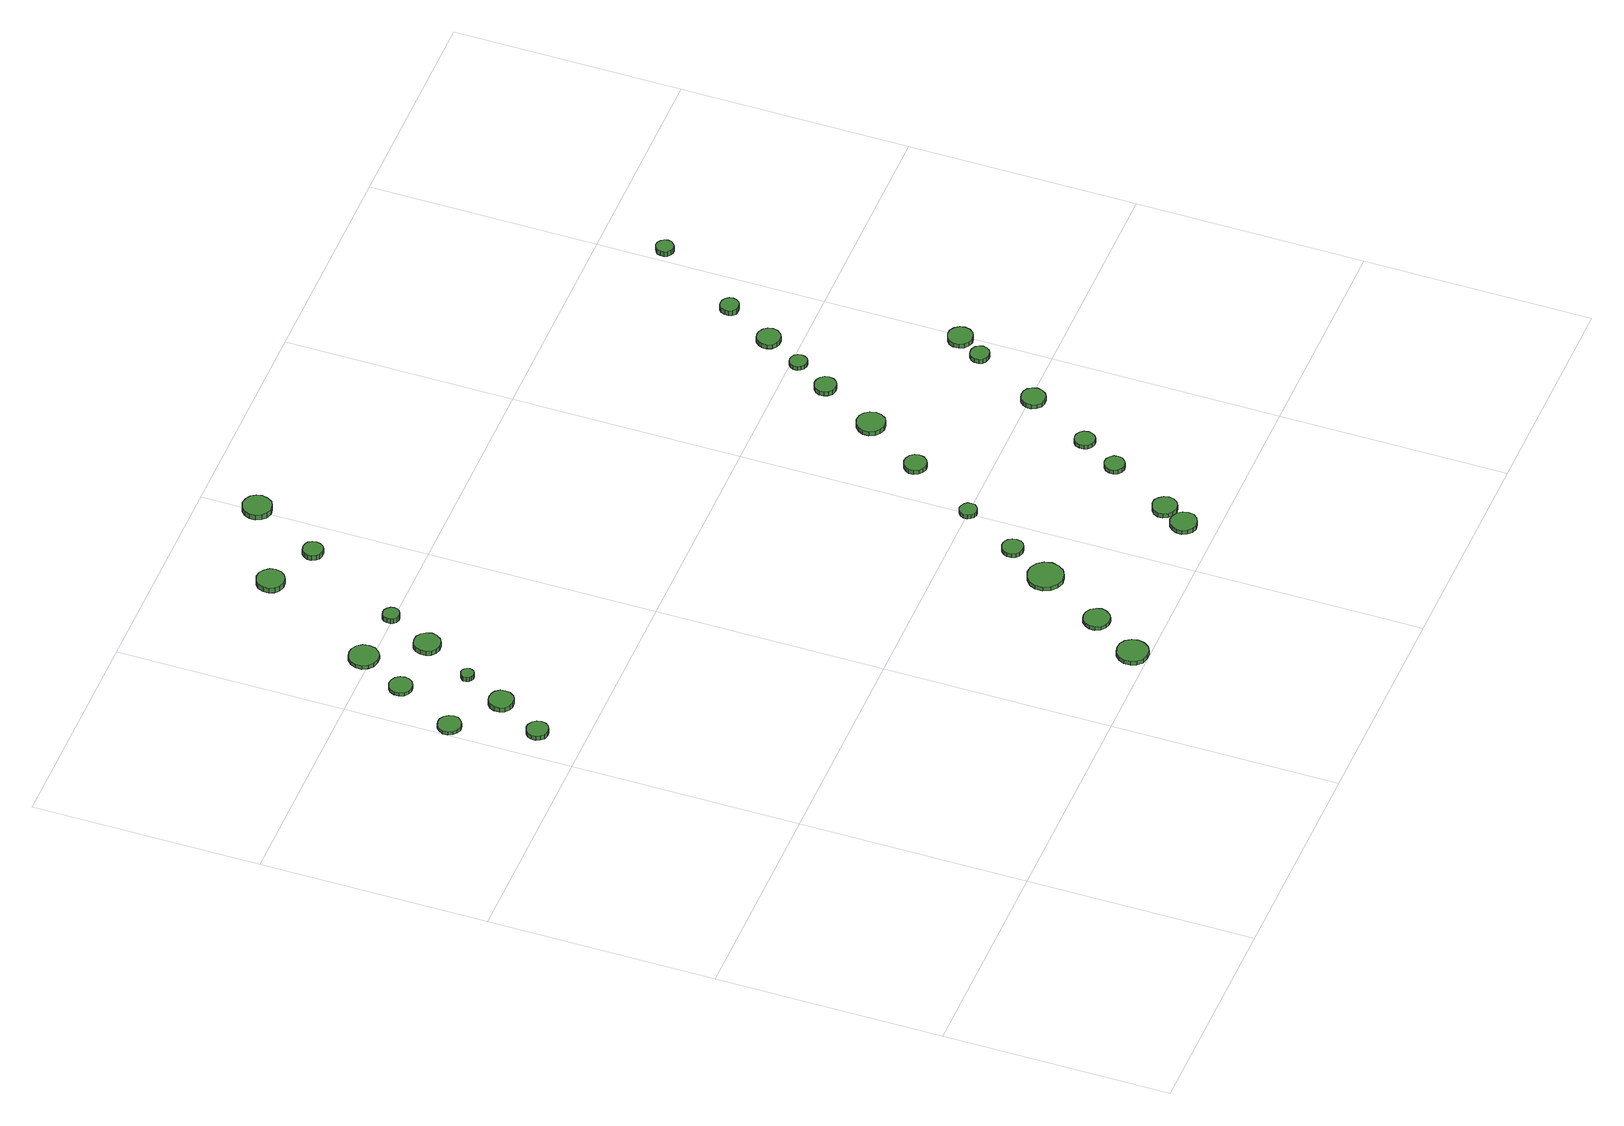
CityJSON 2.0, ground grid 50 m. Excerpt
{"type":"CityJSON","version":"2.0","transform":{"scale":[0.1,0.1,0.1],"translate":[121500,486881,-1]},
"CityObjects":{
"tree1":{"type":"SolitaryVegetationObject","attributes":{"function":"something"},"geometry":[{"type":"MultiSurface","lod":"1","boundaries":[[[0,1,2,3,4,5,6,7,8,9,10,11,12,13,14]],[[15,16,17,18,19,20,21,22,23,24,25,26,27,28,29]],[[0,29,28,1]],[[1,28,27,2]],[[2,27,26,3]],[[3,26,25,4]],[[4,25,24,5]],[[5,24,23,6]],[[6,23,22,7]],[[7,22,21,8]],[[8,21,20,9]],[[9,20,19,10]],[[10,19,18,11]],[[11,18,17,12]],[[12,17,16,13]],[[13,16,15,14]],[[14,15,29,0]]]}]},
"tree2":{"type":"SolitaryVegetationObject","attributes":{"function":"something"},"geometry":[{"type":"MultiSurface","lod":"1","boundaries":[[[30,31,32,33,34,35,36,37,38,39,40,41,42,43,44]],[[45,46,47,48,49,50,51,52,53,54,55,56,57,58,59]],[[30,59,58,31]],[[31,58,57,32]],[[32,57,56,33]],[[33,56,55,34]],[[34,55,54,35]],[[35,54,53,36]],[[36,53,52,37]],[[37,52,51,38]],[[38,51,50,39]],[[39,50,49,40]],[[40,49,48,41]],[[41,48,47,42]],[[42,47,46,43]],[[43,46,45,44]],[[44,45,59,30]]]}]},
"tree3":{"type":"SolitaryVegetationObject","attributes":{"function":"something"},"geometry":[{"type":"MultiSurface","lod":"1","boundaries":[[[60,61,62,63,64,65,66,67,68,69,70,71,72,73,74]],[[75,76,77,78,79,80,81,82,83,84,85,86,87,88,89]],[[60,89,88,61]],[[61,88,87,62]],[[62,87,86,63]],[[63,86,85,64]],[[64,85,84,65]],[[65,84,83,66]],[[66,83,82,67]],[[67,82,81,68]],[[68,81,80,69]],[[69,80,79,70]],[[70,79,78,71]],[[71,78,77,72]],[[72,77,76,73]],[[73,76,75,74]],[[74,75,89,60]]]}]},
"tree4":{"type":"SolitaryVegetationObject","attributes":{"function":"something"},"geometry":[{"type":"MultiSurface","lod":"1","boundaries":[[[90,91,92,93,94,95,96,97,98,99,100,101,102,103,104]],[[105,106,107,108,109,110,111,112,113,114,115,116,117,118,119]],[[90,119,118,91]],[[91,118,117,92]],[[92,117,116,93]],[[93,116,115,94]],[[94,115,114,95]],[[95,114,113,96]],[[96,113,112,97]],[[97,112,111,98]],[[98,111,110,99]],[[99,110,109,100]],[[100,109,108,101]],[[101,108,107,102]],[[102,107,106,103]],[[103,106,105,104]],[[104,105,119,90]]]}]},
"tree5":{"type":"SolitaryVegetationObject","attributes":{"function":"something"},"geometry":[{"type":"MultiSurface","lod":"1","boundaries":[[[120,121,122,123,124,125,126,127,128,129,130,131,132,133,134]],[[135,136,137,138,139,140,141,142,143,144,145,146,147,148,149]],[[120,149,148,121]],[[121,148,147,122]],[[122,147,146,123]],[[123,146,145,124]],[[124,145,144,125]],[[125,144,143,126]],[[126,143,142,127]],[[127,142,141,128]],[[128,141,140,129]],[[129,140,139,130]],[[130,139,138,131]],[[131,138,137,132]],[[132,137,136,133]],[[133,136,135,134]],[[134,135,149,120]]]}]},
"tree6":{"type":"SolitaryVegetationObject","attributes":{"function":"something"},"geometry":[{"type":"MultiSurface","lod":"1","boundaries":[[[150,151,152,153,154,155,156,157,158,159,160,161,162,163,164]],[[165,166,167,168,169,170,171,172,173,174,175,176,177,178,179]],[[150,179,178,151]],[[151,178,177,152]],[[152,177,176,153]],[[153,176,175,154]],[[154,175,174,155]],[[155,174,173,156]],[[156,173,172,157]],[[157,172,171,158]],[[158,171,170,159]],[[159,170,169,160]],[[160,169,168,161]],[[161,168,167,162]],[[162,167,166,163]],[[163,166,165,164]],[[164,165,179,150]]]}]},
"tree7":{"type":"SolitaryVegetationObject","attributes":{"function":"something"},"geometry":[{"type":"MultiSurface","lod":"1","boundaries":[[[180,181,182,183,184,185,186,187,188,189,190,191,192,193,194]],[[195,196,197,198,199,200,201,202,203,204,205,206,207,208,209]],[[180,209,208,181]],[[181,208,207,182]],[[182,207,206,183]],[[183,206,205,184]],[[184,205,204,185]],[[185,204,203,186]],[[186,203,202,187]],[[187,202,201,188]],[[188,201,200,189]],[[189,200,199,190]],[[190,199,198,191]],[[191,198,197,192]],[[192,197,196,193]],[[193,196,195,194]],[[194,195,209,180]]]}]},
"tree8":{"type":"SolitaryVegetationObject","attributes":{"function":"something"},"geometry":[{"type":"MultiSurface","lod":"1","boundaries":[[[210,211,212,213,214,215,216,217,218,219,220,221,222,223,224]],[[225,226,227,228,229,230,231,232,233,234,235,236,237,238,239]],[[210,239,238,211]],[[211,238,237,212]],[[212,237,236,213]],[[213,236,235,214]],[[214,235,234,215]],[[215,234,233,216]],[[216,233,232,217]],[[217,232,231,218]],[[218,231,230,219]],[[219,230,229,220]],[[220,229,228,221]],[[221,228,227,222]],[[222,227,226,223]],[[223,226,225,224]],[[224,225,239,210]]]}]},
"tree9":{"type":"SolitaryVegetationObject","attributes":{"function":"something"},"geometry":[{"type":"MultiSurface","lod":"1","boundaries":[[[240,241,242,243,244,245,246,247,248,249,250,251,252,253,254]],[[255,256,257,258,259,260,261,262,263,264,265,266,267,268,269]],[[240,269,268,241]],[[241,268,267,242]],[[242,267,266,243]],[[243,266,265,244]],[[244,265,264,245]],[[245,264,263,246]],[[246,263,262,247]],[[247,262,261,248]],[[248,261,260,249]],[[249,260,259,250]],[[250,259,258,251]],[[251,258,257,252]],[[252,257,256,253]],[[253,256,255,254]],[[254,255,269,240]]]}]},
"tree10":{"type":"SolitaryVegetationObject","attributes":{"function":"something"},"geometry":[{"type":"MultiSurface","lod":"1","boundaries":[[[270,271,272,273,274,275,276,277,278,279,280,281,282,283,284]],[[285,286,287,288,289,290,291,292,293,294,295,296,297,298,299]],[[270,299,298,271]],[[271,298,297,272]],[[272,297,296,273]],[[273,296,295,274]],[[274,295,294,275]],[[275,294,293,276]],[[276,293,292,277]],[[277,292,291,278]],[[278,291,290,279]],[[279,290,289,280]],[[280,289,288,281]],[[281,288,287,282]],[[282,287,286,283]],[[283,286,285,284]],[[284,285,299,270]]]}]},
"tree11":{"type":"SolitaryVegetationObject","attributes":{"function":"something"},"geometry":[{"type":"MultiSurface","lod":"1","boundaries":[[[300,301,302,303,304,305,306,307,308,309,310,311,312,313,314]],[[315,316,317,318,319,320,321,322,323,324,325,326,327,328,329]],[[300,329,328,301]],[[301,328,327,302]],[[302,327,326,303]],[[303,326,325,304]],[[304,325,324,305]],[[305,324,323,306]],[[306,323,322,307]],[[307,322,321,308]],[[308,321,320,309]],[[309,320,319,310]],[[310,319,318,311]],[[311,318,317,312]],[[312,317,316,313]],[[313,316,315,314]],[[314,315,329,300]]]}]},
"tree12":{"type":"SolitaryVegetationObject","attributes":{"function":"something"},"geometry":[{"type":"MultiSurface","lod":"1","boundaries":[[[330,331,332,333,334,335,336,337,338,339,340,341,342,343,344]],[[345,346,347,348,349,350,351,352,353,354,355,356,357,358,359]],[[330,359,358,331]],[[331,358,357,332]],[[332,357,356,333]],[[333,356,355,334]],[[334,355,354,335]],[[335,354,353,336]],[[336,353,352,337]],[[337,352,351,338]],[[338,351,350,339]],[[339,350,349,340]],[[340,349,348,341]],[[341,348,347,342]],[[342,347,346,343]],[[343,346,345,344]],[[344,345,359,330]]]}]},
"tree13":{"type":"SolitaryVegetationObject","attributes":{"function":"something"},"geometry":[{"type":"MultiSurface","lod":"1","boundaries":[[[360,361,362,363,364,365,366,367,368,369,370,371,372,373,374]],[[375,376,377,378,379,380,381,382,383,384,385,386,387,388,389]],[[360,389,388,361]],[[361,388,387,362]],[[362,387,386,363]],[[363,386,385,364]],[[364,385,384,365]],[[365,384,383,366]],[[366,383,382,367]],[[367,382,381,368]],[[368,381,380,369]],[[369,380,379,370]],[[370,379,378,371]],[[371,378,377,372]],[[372,377,376,373]],[[373,376,375,374]],[[374,375,389,360]]]}]},
"tree14":{"type":"SolitaryVegetationObject","attributes":{"function":"something"},"geometry":[{"type":"MultiSurface","lod":"1","boundaries":[[[390,391,392,393,394,395,396,397,398,399,400,401,402,403,404]],[[405,406,407,408,409,410,411,412,413,414,415,416,417,418,419]],[[390,419,418,391]],[[391,418,417,392]],[[392,417,416,393]],[[393,416,415,394]],[[394,415,414,395]],[[395,414,413,396]],[[396,413,412,397]],[[397,412,411,398]],[[398,411,410,399]],[[399,410,409,400]],[[400,409,408,401]],[[401,408,407,402]],[[402,407,406,403]],[[403,406,405,404]],[[404,405,419,390]]]}]},
"tree15":{"type":"SolitaryVegetationObject","attributes":{"function":"something"},"geometry":[{"type":"MultiSurface","lod":"1","boundaries":[[[420,421,422,423,424,425,426,427,428,429,430,431,432,433,434]],[[435,436,437,438,439,440,441,442,443,444,445,446,447,448,449]],[[420,449,448,421]],[[421,448,447,422]],[[422,447,446,423]],[[423,446,445,424]],[[424,445,444,425]],[[425,444,443,426]],[[426,443,442,427]],[[427,442,441,428]],[[428,441,440,429]],[[429,440,439,430]],[[430,439,438,431]],[[431,438,437,432]],[[432,437,436,433]],[[433,436,435,434]],[[434,435,449,420]]]}]},
"tree16":{"type":"SolitaryVegetationObject","attributes":{"function":"something"},"geometry":[{"type":"MultiSurface","lod":"1","boundaries":[[[450,451,452,453,454,455,456,457,458,459,460,461,462,463,464]],[[465,466,467,468,469,470,471,472,473,474,475,476,477,478,479]],[[450,479,478,451]],[[451,478,477,452]],[[452,477,476,453]],[[453,476,475,454]],[[454,475,474,455]],[[455,474,473,456]],[[456,473,472,457]],[[457,472,471,458]],[[458,471,470,459]],[[459,470,469,460]],[[460,469,468,461]],[[461,468,467,462]],[[462,467,466,463]],[[463,466,465,464]],[[464,465,479,450]]]}]},
"tree17":{"type":"SolitaryVegetationObject","attributes":{"function":"something"},"geometry":[{"type":"MultiSurface","lod":"1","boundaries":[[[480,481,482,483,484,485,486,487,488,489,490,491,492,493,494]],[[495,496,497,498,499,500,501,502,503,504,505,506,507,508,509]],[[480,509,508,481]],[[481,508,507,482]],[[482,507,506,483]],[[483,506,505,484]],[[484,505,504,485]],[[485,504,503,486]],[[486,503,502,487]],[[487,502,501,488]],[[488,501,500,489]],[[489,500,499,490]],[[490,499,498,491]],[[491,498,497,492]],[[492,497,496,493]],[[493,496,495,494]],[[494,495,509,480]]]}]},
"tree18":{"type":"SolitaryVegetationObject","attributes":{"function":"something"},"geometry":[{"type":"MultiSurface","lod":"1","boundaries":[[[510,511,512,513,514,515,516,517,518,519,520,521,522,523,524]],[[525,526,527,528,529,530,531,532,533,534,535,536,537,538,539]],[[510,539,538,511]],[[511,538,537,512]],[[512,537,536,513]],[[513,536,535,514]],[[514,535,534,515]],[[515,534,533,516]],[[516,533,532,517]],[[517,532,531,518]],[[518,531,530,519]],[[519,530,529,520]],[[520,529,528,521]],[[521,528,527,522]],[[522,527,526,523]],[[523,526,525,524]],[[524,525,539,510]]]}]},
"tree19":{"type":"SolitaryVegetationObject","attributes":{"function":"something"},"geometry":[{"type":"MultiSurface","lod":"1","boundaries":[[[540,541,542,543,544,545,546,547,548,549,550,551,552,553,554]],[[555,556,557,558,559,560,561,562,563,564,565,566,567,568,569]],[[540,569,568,541]],[[541,568,567,542]],[[542,567,566,543]],[[543,566,565,544]],[[544,565,564,545]],[[545,564,563,546]],[[546,563,562,547]],[[547,562,561,548]],[[548,561,560,549]],[[549,560,559,550]],[[550,559,558,551]],[[551,558,557,552]],[[552,557,556,553]],[[553,556,555,554]],[[554,555,569,540]]]}]},
"tree20":{"type":"SolitaryVegetationObject","attributes":{"function":"something"},"geometry":[{"type":"MultiSurface","lod":"1","boundaries":[[[570,571,572,573,574,575,576,577,578,579,580,581,582,583,584]],[[585,586,587,588,589,590,591,592,593,594,595,596,597,598,599]],[[570,599,598,571]],[[571,598,597,572]],[[572,597,596,573]],[[573,596,595,574]],[[574,595,594,575]],[[575,594,593,576]],[[576,593,592,577]],[[577,592,591,578]],[[578,591,590,579]],[[579,590,589,580]],[[580,589,588,581]],[[581,588,587,582]],[[582,587,586,583]],[[583,586,585,584]],[[584,585,599,570]]]}]},
"tree21":{"type":"SolitaryVegetationObject","attributes":{"function":"something"},"geometry":[{"type":"MultiSurface","lod":"1","boundaries":[[[600,601,602,603,604,605,606,607,608,609,610,611,612,613,614]],[[615,616,617,618,619,620,621,622,623,624,625,626,627,628,629]],[[600,629,628,601]],[[601,628,627,602]],[[602,627,626,603]],[[603,626,625,604]],[[604,625,624,605]],[[605,624,623,606]],[[606,623,622,607]],[[607,622,621,608]],[[608,621,620,609]],[[609,620,619,610]],[[610,619,618,611]],[[611,618,617,612]],[[612,617,616,613]],[[613,616,615,614]],[[614,615,629,600]]]}]},
"tree22":{"type":"SolitaryVegetationObject","attributes":{"function":"something"},"geometry":[{"type":"MultiSurface","lod":"1","boundaries":[[[630,631,632,633,634,635,636,637,638,639,640,641,642,643,644]],[[645,646,647,648,649,650,651,652,653,654,655,656,657,658,659]],[[630,659,658,631]],[[631,658,657,632]],[[632,657,656,633]],[[633,656,655,634]],[[634,655,654,635]],[[635,654,653,636]],[[636,653,652,637]],[[637,652,651,638]],[[638,651,650,639]],[[639,650,649,640]],[[640,649,648,641]],[[641,648,647,642]],[[642,647,646,643]],[[643,646,645,644]],[[644,645,659,630]]]}]},
"tree23":{"type":"SolitaryVegetationObject","attributes":{"function":"something"},"geometry":[{"type":"MultiSurface","lod":"1","boundaries":[[[660,661,662,663,664,665,666,667,668,669,670,671,672,673,674]],[[675,676,677,678,679,680,681,682,683,684,685,686,687,688,689]],[[660,689,688,661]],[[661,688,687,662]],[[662,687,686,663]],[[663,686,685,664]],[[664,685,684,665]],[[665,684,683,666]],[[666,683,682,667]],[[667,682,681,668]],[[668,681,680,669]],[[669,680,679,670]],[[670,679,678,671]],[[671,678,677,672]],[[672,677,676,673]],[[673,676,675,674]],[[674,675,689,660]]]}]},
"tree24":{"type":"SolitaryVegetationObject","attributes":{"function":"something"},"geometry":[{"type":"MultiSurface","lod":"1","boundaries":[[[690,691,692,693,694,695,696,697,698,699,700,701,702,703,704]],[[705,706,707,708,709,710,711,712,713,714,715,716,717,718,719]],[[690,719,718,691]],[[691,718,717,692]],[[692,717,716,693]],[[693,716,715,694]],[[694,715,714,695]],[[695,714,713,696]],[[696,713,712,697]],[[697,712,711,698]],[[698,711,710,699]],[[699,710,709,700]],[[700,709,708,701]],[[701,708,707,702]],[[702,707,706,703]],[[703,706,705,704]],[[704,705,719,690]]]}]},
"tree25":{"type":"SolitaryVegetationObject","attributes":{"function":"something"},"geometry":[{"type":"MultiSurface","lod":"1","boundaries":[[[720,721,722,723,724,725,726,727,728,729,730,731,732,733,734]],[[735,736,737,738,739,740,741,742,743,744,745,746,747,748,749]],[[720,749,748,721]],[[721,748,747,722]],[[722,747,746,723]],[[723,746,745,724]],[[724,745,744,725]],[[725,744,743,726]],[[726,743,742,727]],[[727,742,741,728]],[[728,741,740,729]],[[729,740,739,730]],[[730,739,738,731]],[[731,738,737,732]],[[732,737,736,733]],[[733,736,735,734]],[[734,735,749,720]]]}]},
"tree26":{"type":"SolitaryVegetationObject","attributes":{"function":"something"},"geometry":[{"type":"MultiSurface","lod":"1","boundaries":[[[750,751,752,753,754,755,756,757,758,759,760,761,762,763,764]],[[765,766,767,768,769,770,771,772,773,774,775,776,777,778,779]],[[750,779,778,751]],[[751,778,777,752]],[[752,777,776,753]],[[753,776,775,754]],[[754,775,774,755]],[[755,774,773,756]],[[756,773,772,757]],[[757,772,771,758]],[[758,771,770,759]],[[759,770,769,760]],[[760,769,768,761]],[[761,768,767,762]],[[762,767,766,763]],[[763,766,765,764]],[[764,765,779,750]]]}]},
"tree27":{"type":"SolitaryVegetationObject","attributes":{"function":"something"},"geometry":[{"type":"MultiSurface","lod":"1","boundaries":[[[780,781,782,783,784,785,786,787,788,789,790,791,792,793,794]],[[795,796,797,798,799,800,801,802,803,804,805,806,807,808,809]],[[780,809,808,781]],[[781,808,807,782]],[[782,807,806,783]],[[783,806,805,784]],[[784,805,804,785]],[[785,804,803,786]],[[786,803,802,787]],[[787,802,801,788]],[[788,801,800,789]],[[789,800,799,790]],[[790,799,798,791]],[[791,798,797,792]],[[792,797,796,793]],[[793,796,795,794]],[[794,795,809,780]]]}]},
"tree28":{"type":"SolitaryVegetationObject","attributes":{"function":"something"},"geometry":[{"type":"MultiSurface","lod":"1","boundaries":[[[810,811,812,813,814,815,816,817,818,819,820,821,822,823,824]],[[825,826,827,828,829,830,831,832,833,834,835,836,837,838,839]],[[810,839,838,811]],[[811,838,837,812]],[[812,837,836,813]],[[813,836,835,814]],[[814,835,834,815]],[[815,834,833,816]],[[816,833,832,817]],[[817,832,831,818]],[[818,831,830,819]],[[819,830,829,820]],[[820,829,828,821]],[[821,828,827,822]],[[822,827,826,823]],[[823,826,825,824]],[[824,825,839,810]]]}]},
"tree29":{"type":"SolitaryVegetationObject","attributes":{"function":"something"},"geometry":[{"type":"MultiSurface","lod":"1","boundaries":[[[840,841,842,843,844,845,846,847,848,849,850,851,852,853,854]],[[855,856,857,858,859,860,861,862,863,864,865,866,867,868,869]],[[840,869,868,841]],[[841,868,867,842]],[[842,867,866,843]],[[843,866,865,844]],[[844,865,864,845]],[[845,864,863,846]],[[846,863,862,847]],[[847,862,861,848]],[[848,861,860,849]],[[849,860,859,850]],[[850,859,858,851]],[[851,858,857,852]],[[852,857,856,853]],[[853,856,855,854]],[[854,855,869,840]]]}]},
"tree30":{"type":"SolitaryVegetationObject","attributes":{"function":"something"},"geometry":[{"type":"MultiSurface","lod":"1","boundaries":[[[870,871,872,873,874,875,876,877,878,879,880,881,882,883,884]],[[885,886,887,888,889,890,891,892,893,894,895,896,897,898,899]],[[870,899,898,871]],[[871,898,897,872]],[[872,897,896,873]],[[873,896,895,874]],[[874,895,894,875]],[[875,894,893,876]],[[876,893,892,877]],[[877,892,891,878]],[[878,891,890,879]],[[879,890,889,880]],[[880,889,888,881]],[[881,888,887,882]],[[882,887,886,883]],[[883,886,885,884]],[[884,885,899,870]]]}]}
},
"vertices":[
[97,1103,17],[95,1112,17],[89,1120,17],[80,1125,17],[71,1126,17],[61,1123,17],[54,1117,17],[50,1108,17],[50,1098,17],[54,1089,17],[61,1082,17],[71,1079,17],[80,1080,17],[89,1085,17],[95,1093,17],[95,1093,6],[89,1085,6],[80,1080,6],[71,1079,6],[61,1082,6],[54,1089,6],[50,1098,6],[50,1108,6],[54,1117,6],[61,1123,6],[71,1126,6],[80,1125,6],[89,1120,6],[95,1112,6],[97,1103,6],
[53,1279,14],[51,1289,14],[44,1298,14],[35,1303,14],[25,1304,14],[15,1301,14],[7,1294,14],[2,1284,14],[2,1274,14],[7,1264,14],[15,1257,14],[25,1253,14],[35,1255,14],[44,1260,14],[51,1268,14],[51,1268,6],[44,1260,6],[35,1255,6],[25,1253,6],[15,1257,6],[7,1264,6],[2,1274,6],[2,1284,6],[7,1294,6],[15,1301,6],[25,1304,6],[35,1303,6],[44,1298,6],[51,1289,6],[53,1279,6],
[157,1204,18],[155,1215,18],[148,1224,18],[139,1229,18],[127,1230,18],[117,1227,18],[108,1219,18],[104,1209,18],[104,1198,18],[108,1188,18],[117,1180,18],[127,1177,18],[139,1178,18],[148,1183,18],[155,1193,18],[155,1193,6],[148,1183,6],[139,1178,6],[127,1177,6],[117,1180,6],[108,1188,6],[104,1198,6],[104,1209,6],[108,1219,6],[117,1227,6],[127,1230,6],[139,1229,6],[148,1224,6],[155,1215,6],[157,1204,6],
[128,1414,14],[126,1424,14],[119,1433,14],[110,1438,14],[100,1439,14],[90,1436,14],[82,1429,14],[78,1419,14],[78,1409,14],[82,1399,14],[90,1392,14],[100,1389,14],[110,1390,14],[119,1395,14],[126,1404,14],[126,1404,6],[119,1395,6],[110,1390,6],[100,1389,6],[90,1392,6],[82,1399,6],[78,1409,6],[78,1419,6],[82,1429,6],[90,1436,6],[100,1439,6],[110,1438,6],[119,1433,6],[126,1424,6],[128,1414,6],
[196,1297,17],[194,1303,17],[191,1307,17],[186,1310,17],[180,1311,17],[174,1309,17],[170,1305,17],[167,1300,17],[167,1294,17],[170,1288,17],[174,1284,17],[180,1282,17],[186,1283,17],[191,1286,17],[194,1291,17],[194,1291,6],[191,1286,6],[186,1283,6],[180,1282,6],[174,1284,6],[170,1288,6],[167,1294,6],[167,1300,6],[170,1305,6],[174,1309,6],[180,1311,6],[186,1310,6],[191,1307,6],[194,1303,6],[196,1297,6],
[191,1516,15],[189,1529,15],[181,1540,15],[169,1547,15],[156,1548,15],[143,1544,15],[133,1535,15],[127,1523,15],[127,1509,15],[133,1497,15],[143,1488,15],[156,1484,15],[169,1485,15],[181,1492,15],[189,1503,15],[189,1503,6],[181,1492,6],[169,1485,6],[156,1484,6],[143,1488,6],[133,1497,6],[127,1509,6],[127,1523,6],[133,1535,6],[143,1544,6],[156,1548,6],[169,1547,6],[181,1540,6],[189,1529,6],[191,1516,6],
[269,1406,17],[266,1418,17],[259,1428,17],[249,1434,17],[237,1435,17],[225,1432,17],[216,1423,17],[212,1412,17],[212,1400,17],[216,1389,17],[225,1381,17],[237,1378,17],[249,1379,17],[259,1385,17],[266,1395,17],[266,1395,6],[259,1385,6],[249,1379,6],[237,1378,6],[225,1381,6],[216,1389,6],[212,1400,6],[212,1412,6],[216,1423,6],[225,1432,6],[237,1435,6],[249,1434,6],[259,1428,6],[266,1418,6],[269,1406,6],
[754,35,17],[751,48,17],[743,60,17],[731,67,17],[717,68,17],[703,64,17],[693,54,17],[687,42,17],[687,28,17],[693,15,17],[703,5,17],[717,1,17],[731,2,17],[743,9,17],[751,21,17],[751,21,7],[743,9,7],[731,2,7],[717,1,7],[703,5,7],[693,15,7],[687,28,7],[687,42,7],[693,54,7],[703,64,7],[717,68,7],[731,67,7],[743,60,7],[751,48,7],[754,35,7],
[310,1505,21],[309,1512,21],[304,1518,21],[298,1522,21],[291,1523,21],[283,1521,21],[278,1516,21],[275,1509,21],[275,1501,21],[278,1495,21],[283,1490,21],[291,1487,21],[298,1488,21],[304,1492,21],[309,1498,21],[309,1498,8],[304,1492,8],[298,1488,8],[291,1487,8],[283,1490,8],[278,1495,8],[275,1501,8],[275,1509,8],[278,1516,8],[283,1521,8],[291,1523,8],[298,1522,8],[304,1518,8],[309,1512,8],[310,1505,8],
[328,1772,27],[326,1784,27],[318,1794,27],[308,1801,27],[295,1802,27],[283,1798,27],[274,1790,27],[269,1778,27],[269,1766,27],[274,1754,27],[283,1746,27],[295,1742,27],[308,1744,27],[318,1750,27],[326,1760,27],[326,1760,14],[318,1750,14],[308,1744,14],[295,1742,14],[283,1746,14],[274,1754,14],[269,1766,14],[269,1778,14],[274,1790,14],[283,1798,14],[295,1802,14],[308,1801,14],[318,1794,14],[326,1784,14],[328,1772,14],
[818,139,16],[815,150,16],[808,160,16],[798,166,16],[786,167,16],[775,164,16],[766,156,16],[761,145,16],[761,133,16],[766,122,16],[775,114,16],[786,110,16],[798,111,16],[808,117,16],[815,127,16],[815,127,7],[808,117,7],[798,111,7],[786,110,7],[775,114,7],[766,122,7],[761,133,7],[761,145,7],[766,156,7],[775,164,7],[786,167,7],[798,166,7],[808,160,7],[815,150,7],[818,139,7],
[436,1722,26],[434,1731,26],[429,1739,26],[421,1743,26],[412,1744,26],[403,1741,26],[397,1735,26],[393,1727,26],[393,1718,26],[397,1709,26],[403,1703,26],[412,1701,26],[421,1701,26],[429,1706,26],[434,1713,26],[434,1713,13],[429,1706,13],[421,1701,13],[412,1701,13],[403,1703,13],[397,1709,13],[393,1718,13],[393,1727,13],[397,1735,13],[403,1741,13],[412,1744,13],[421,1743,13],[429,1739,13],[434,1731,13],[436,1722,13],
[913,283,16],[909,299,16],[900,312,16],[886,320,16],[870,321,16],[855,316,16],[843,306,16],[836,291,16],[836,275,16],[843,260,16],[855,249,16],[870,244,16],[886,246,16],[900,254,16],[909,267,16],[909,267,6],[900,254,6],[886,246,6],[870,244,6],[855,249,6],[843,260,6],[836,275,6],[836,291,6],[843,306,6],[855,316,6],[870,321,6],[886,320,6],[900,312,6],[909,299,6],[913,283,6],
[954,376,16],[952,385,16],[947,393,16],[938,398,16],[929,399,16],[919,396,16],[912,389,16],[908,381,16],[908,371,16],[912,362,16],[919,356,16],[929,353,16],[938,354,16],[947,359,16],[952,366,16],[952,366,6],[947,359,6],[938,354,6],[929,353,6],[919,356,6],[912,362,6],[908,371,6],[908,381,6],[912,389,6],[919,396,6],[929,399,6],[938,398,6],[947,393,6],[952,385,6],[954,376,6],
[535,1878,20],[532,1890,20],[525,1901,20],[514,1907,20],[501,1909,20],[488,1905,20],[479,1896,20],[473,1884,20],[473,1871,20],[479,1859,20],[488,1851,20],[501,1846,20],[514,1848,20],[525,1854,20],[532,1865,20],[532,1865,7],[525,1854,7],[514,1848,7],[501,1846,7],[488,1851,7],[479,1859,7],[473,1871,7],[473,1884,7],[479,1896,7],[488,1905,7],[501,1909,7],[514,1907,7],[525,1901,7],[532,1890,7],[535,1878,7],
[1153,72,16],[1151,84,16],[1144,93,16],[1133,99,16],[1121,101,16],[1110,97,16],[1101,89,16],[1096,78,16],[1096,66,16],[1101,55,16],[1110,47,16],[1121,43,16],[1133,45,16],[1144,50,16],[1151,60,16],[1151,60,6],[1144,50,6],[1133,45,6],[1121,43,6],[1110,47,6],[1101,55,6],[1096,66,6],[1096,78,6],[1101,89,6],[1110,97,6],[1121,101,6],[1133,99,6],[1144,93,6],[1151,84,6],[1153,72,6],
[1024,501,16],[1023,509,16],[1018,515,16],[1011,519,16],[1003,520,16],[996,517,16],[990,512,16],[987,505,16],[987,497,16],[990,490,16],[996,485,16],[1003,482,16],[1011,483,16],[1018,487,16],[1023,493,16],[1023,493,6],[1018,487,6],[1011,483,6],[1003,482,6],[996,485,6],[990,490,6],[987,497,6],[987,505,6],[990,512,6],[996,517,6],[1003,520,6],[1011,519,6],[1018,515,6],[1023,509,6],[1024,501,6],
[1182,125,17],[1180,136,17],[1173,145,17],[1164,151,17],[1153,152,17],[1142,148,17],[1134,141,17],[1129,131,17],[1129,120,17],[1134,109,17],[1142,102,17],[1153,98,17],[1164,100,17],[1173,105,17],[1180,114,17],[1180,114,6],[1173,105,6],[1164,100,6],[1153,98,6],[1142,102,6],[1134,109,6],[1129,120,6],[1129,131,6],[1134,141,6],[1142,148,6],[1153,152,6],[1164,151,6],[1173,145,6],[1180,136,6],[1182,125,6],
[1123,652,17],[1121,662,17],[1115,670,17],[1106,675,17],[1096,676,17],[1086,673,17],[1079,666,17],[1074,657,17],[1074,647,17],[1079,637,17],[1086,631,17],[1096,627,17],[1106,628,17],[1115,634,17],[1121,642,17],[1121,642,6],[1115,634,6],[1106,628,6],[1096,627,6],[1086,631,6],[1079,637,6],[1074,647,6],[1074,657,6],[1079,666,6],[1086,673,6],[1096,676,6],[1106,675,6],[1115,670,6],[1121,662,6],[1123,652,6],
[1261,266,17],[1260,275,17],[1254,282,17],[1246,287,17],[1237,288,17],[1229,285,17],[1222,279,17],[1218,270,17],[1218,261,17],[1222,253,17],[1229,247,17],[1237,244,17],[1246,245,17],[1254,250,17],[1260,257,17],[1260,257,6],[1254,250,6],[1246,245,6],[1237,244,6],[1229,247,6],[1222,253,6],[1218,261,6],[1218,270,6],[1222,279,6],[1229,285,6],[1237,288,6],[1246,287,6],[1254,282,6],[1260,275,6],[1261,266,6],
[1311,350,16],[1309,359,16],[1304,366,16],[1296,371,16],[1287,372,16],[1278,369,16],[1271,363,16],[1268,355,16],[1268,345,16],[1271,337,16],[1278,331,16],[1287,328,16],[1296,329,16],[1304,334,16],[1309,341,16],[1309,341,6],[1304,334,6],[1296,329,6],[1287,328,6],[1278,331,6],[1271,337,6],[1268,345,6],[1268,355,6],[1271,363,6],[1278,369,6],[1287,372,6],[1296,371,6],[1304,366,6],[1309,359,6],[1311,350,6],
[1213,780,17],[1210,793,17],[1203,803,17],[1192,810,17],[1179,811,17],[1167,807,17],[1158,798,17],[1152,787,17],[1152,774,17],[1158,762,17],[1167,754,17],[1179,750,17],[1192,751,17],[1203,757,17],[1210,768,17],[1210,768,6],[1203,757,6],[1192,751,6],[1179,750,6],[1167,754,6],[1158,762,6],[1152,774,6],[1152,787,6],[1158,798,6],[1167,807,6],[1179,811,6],[1192,810,6],[1203,803,6],[1210,793,6],[1213,780,6],
[1397,493,17],[1394,504,17],[1388,513,17],[1379,518,17],[1368,519,17],[1357,516,17],[1349,508,17],[1345,499,17],[1345,488,17],[1349,478,17],[1357,470,17],[1368,467,17],[1379,468,17],[1388,474,17],[1394,482,17],[1394,482,6],[1388,474,6],[1379,468,6],[1368,467,6],[1357,470,6],[1349,478,6],[1345,488,6],[1345,499,6],[1349,508,6],[1357,516,6],[1368,519,6],[1379,518,6],[1388,513,6],[1394,504,6],[1397,493,6],
[1280,908,17],[1278,917,17],[1272,925,17],[1263,930,17],[1254,931,17],[1244,928,17],[1237,922,17],[1233,913,17],[1233,903,17],[1237,894,17],[1244,887,17],[1254,884,17],[1263,885,17],[1272,890,17],[1278,898,17],[1278,898,6],[1272,890,6],[1263,885,6],[1254,884,6],[1244,887,6],[1237,894,6],[1233,903,6],[1233,913,6],[1237,922,6],[1244,928,6],[1254,931,6],[1263,930,6],[1272,925,6],[1278,917,6],[1280,908,6],
[1324,985,16],[1322,993,16],[1318,999,16],[1311,1003,16],[1303,1004,16],[1296,1002,16],[1290,996,16],[1286,989,16],[1286,981,16],[1290,974,16],[1296,969,16],[1303,966,16],[1311,967,16],[1318,971,16],[1322,978,16],[1322,978,6],[1318,971,6],[1311,967,6],[1303,966,6],[1296,969,6],[1290,974,6],[1286,981,6],[1286,989,6],[1290,996,6],[1296,1002,6],[1303,1004,6],[1311,1003,6],[1318,999,6],[1322,993,6],[1324,985,6],
[1477,643,17],[1475,651,17],[1470,658,17],[1462,662,17],[1454,663,17],[1446,661,17],[1439,655,17],[1436,647,17],[1436,638,17],[1439,630,17],[1446,625,17],[1454,622,17],[1462,623,17],[1470,627,17],[1475,634,17],[1475,634,6],[1470,627,6],[1462,623,6],[1454,622,6],[1446,625,6],[1439,630,6],[1436,638,6],[1436,647,6],[1439,655,6],[1446,661,6],[1454,663,6],[1462,662,6],[1470,658,6],[1475,651,6],[1477,643,6],
[1377,1067,17],[1375,1078,17],[1368,1086,17],[1359,1092,17],[1348,1093,17],[1338,1090,17],[1330,1082,17],[1326,1073,17],[1326,1062,17],[1330,1052,17],[1338,1045,17],[1348,1042,17],[1359,1043,17],[1368,1048,17],[1375,1057,17],[1375,1057,6],[1368,1048,6],[1359,1043,6],[1348,1042,6],[1338,1045,6],[1330,1052,6],[1326,1062,6],[1326,1073,6],[1330,1082,6],[1338,1090,6],[1348,1093,6],[1359,1092,6],[1368,1086,6],[1375,1078,6],[1377,1067,6],
[1518,698,17],[1516,709,17],[1509,718,17],[1499,724,17],[1488,725,17],[1478,721,17],[1469,714,17],[1465,704,17],[1465,692,17],[1469,682,17],[1478,675,17],[1488,671,17],[1499,673,17],[1509,678,17],[1516,687,17],[1516,687,6],[1509,678,6],[1499,673,6],[1488,671,6],[1478,675,6],[1469,682,6],[1465,692,6],[1465,704,6],[1469,714,6],[1478,721,6],[1488,725,6],[1499,724,6],[1509,718,6],[1516,709,6],[1518,698,6],
[1433,1176,19],[1431,1184,19],[1426,1191,19],[1419,1195,19],[1410,1196,19],[1402,1194,19],[1396,1188,19],[1393,1180,19],[1393,1172,19],[1396,1164,19],[1402,1158,19],[1410,1156,19],[1419,1157,19],[1426,1161,19],[1431,1168,19],[1431,1168,6],[1426,1161,6],[1419,1157,6],[1410,1156,6],[1402,1158,6],[1396,1164,6],[1393,1172,6],[1393,1180,6],[1396,1188,6],[1402,1194,6],[1410,1196,6],[1419,1195,6],[1426,1191,6],[1431,1184,6],[1433,1176,6],
[1550,1362,20],[1548,1370,20],[1543,1376,20],[1537,1380,20],[1529,1381,20],[1522,1378,20],[1516,1373,20],[1513,1366,20],[1513,1358,20],[1516,1351,20],[1522,1346,20],[1529,1343,20],[1537,1344,20],[1543,1348,20],[1548,1354,20],[1548,1354,7],[1543,1348,7],[1537,1344,7],[1529,1343,7],[1522,1346,7],[1516,1351,7],[1513,1358,7],[1513,1366,7],[1516,1373,7],[1522,1378,7],[1529,1381,7],[1537,1380,7],[1543,1376,7],[1548,1370,7],[1550,1362,7]
]}
